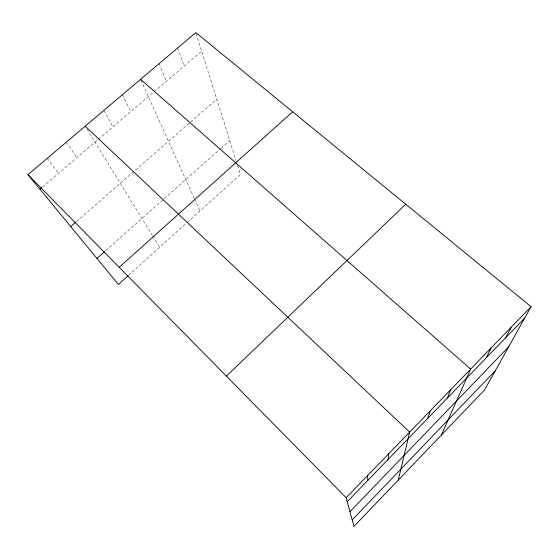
<?xml version="1.0" encoding="UTF-8"?>
<svg xmlns="http://www.w3.org/2000/svg" width="559" height="559" viewBox="0 0 559 559"><rect width="100%" height="100%" fill="white"/><g stroke="black" fill="none" stroke-linecap="round" stroke-linejoin="round"><path stroke-width="0.42" stroke-dasharray="2.79 2.1" d="M128.486 275.37L186.622 222.978M187.258 222.405L240.44 174.478L237.316 164.563M105.784 250.586L163.675 199.186M164.311 198.62L220.274 148.925M220.91 148.366L229.756 140.512M76.478 221.511L189.892 122.624M190.535 122.065L216.759 99.202M42.575 186.93L97.58 139.988M98.223 139.443L153.508 92.256M154.151 91.711L201.652 51.169M47.242 158.33L58.485 173.353M66.318 142.182L76.849 157.687M86.973 129.115L152.258 235.227M152.712 235.961L159.671 247.267M103.855 110.416L112.988 126.837M122.316 94.785L130.778 111.66M140.931 80.119L194.12 198.061M194.455 198.808L199.94 210.974M159.189 63.579L166.33 81.321M177.601 47.997L184.086 66.165M196.062 33.4L236.045 160.51"/><path stroke-width="0.84" d="M388.065 459.463L388.778 453.684M398.287 480.083L409.656 432.107L85.192 126.208M427.845 418.3L430.262 410.823M447.361 398.106L450.589 389.812M441.393 435.042L470.657 369.08L140.582 79.329M486.225 357.879L491.061 347.998M505.581 337.853L511.185 327.204M531.05 306.681L484.583 389.923L353.952 526.41L346.161 497.713L27.95 174.653L195.811 32.59L531.05 306.681L346.161 497.713M352.184 519.898L495.267 370.778M349.955 511.688L508.627 346.846M347.244 501.709L524.684 318.085M226.402 376.13L405.729 204.217M127.857 275.936L118.403 284.454L27.95 174.653M119.193 267.286L292.678 111.786M96.959 258.419L104.526 251.704M70.7 226.549L75.835 222.07M39.927 189.194L41.918 187.496M367.612 475.548L367.787 480.447"/></g></svg>
